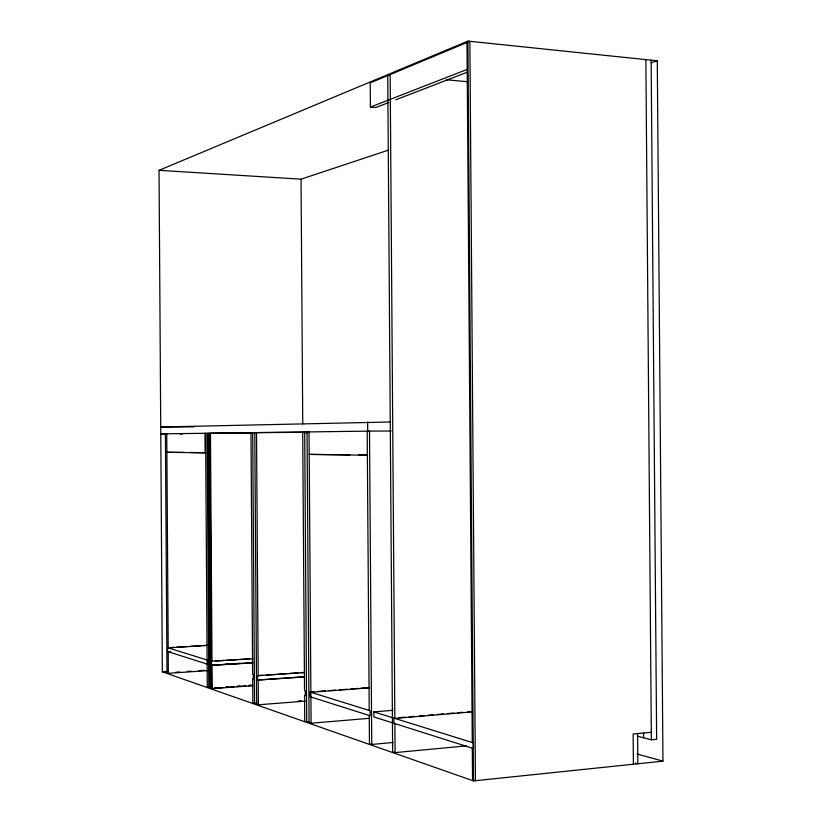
<?xml version="1.0" encoding="UTF-8"?>
<svg xmlns="http://www.w3.org/2000/svg" width="822" height="822" viewBox="0 0 822 822"><rect width="100%" height="100%" fill="white"/><g stroke="black" fill="none" stroke-linecap="round" stroke-linejoin="round"><path stroke-width="1.23" d="M159.036 170.329L467.913 41.1L657.281 60.807L662.964 761.151L473.493 780.9L162.345 671.81L159.036 170.329L301.037 179.175L388.57 150.087M472.311 748.154L472.547 779.688L475.445 780.695L469.865 41.306L370.219 82.888L370.393 107.086L467.194 69.408M388.827 102.493L375.777 107.538L370.393 107.086M395.937 99.75L467.091 72.264M651.199 62.821L657.281 60.807M637.379 736.163L651.363 739.8L656.644 739.286L651.147 60.16M651.301 732.289L633.146 734.015L633.392 764.234M387.737 75.583L392.659 751.75L395.094 752.603L466.249 745.903M369.253 715.479L369.458 743.633L371.76 744.444L393.317 742.472M398.968 717.688L405.338 717.154M409.171 716.825L414.267 716.394M419.364 715.962L424.46 715.53M428.283 715.212L433.379 714.78M437.201 714.452L443.572 713.917M447.404 713.588L453.775 713.054M457.597 712.725L462.694 712.294M467.79 711.862L471.612 711.544M472.65 711.831L394.848 718.428L390.152 74.566M306.719 722.065L304.685 432.351L302.712 432.372L304.53 690.686L305.311 690.932L305.352 695.587L304.561 695.34L304.746 721.377L309.267 721.86M307.048 431.94L309.093 722.528L311.096 723.226L369.427 718.315M373.846 711.883L473.421 742.883L473.462 748.513L373.876 716.938L373.846 711.883L392.947 710.311M254.779 432.639L256.649 704.187L258.385 704.793L305.558 701.115M250.987 432.691L252.642 674.163L253.33 674.379L253.361 678.736L252.673 678.51L252.837 702.851L257.101 703.262M298.643 700.919L301.181 700.714M310.079 692.042L370.136 710.732L370.177 715.767L310.11 696.727L310.079 692.042L313.891 691.754M317.713 691.466L325.358 690.881M329.18 690.593L335.551 690.11M339.373 689.822L347.018 689.247M350.84 688.959L358.474 688.374M361.022 688.189L368.667 687.603M310.87 692.288L369.51 687.85M262.588 675.314L257.492 675.674L257.522 680.051L304.654 676.681M257.522 680.051L304.109 676.989M205.592 433.286L207.288 686.925L209.826 686.74M207.288 686.925L211.357 687.274M214.46 687.819L217.008 687.634M225.927 686.987L228.475 686.802M237.383 686.154L239.932 685.969M248.84 685.322L251.388 685.137M215.385 688.137L223.039 687.582M225.588 687.398L234.506 686.75M237.055 686.565L245.973 685.918M248.532 685.733L252.354 685.456M208.315 433.256L210.031 687.88L212.179 688.631L252.991 685.661M266.41 675.047L275.319 674.42M277.867 674.246L286.786 673.619M289.334 673.434L298.242 672.807M300.79 672.632L304.613 672.365M257.492 675.674L304.068 672.663M175.929 672.232L179.751 671.975M187.406 671.451L191.228 671.194M198.883 670.67L203.979 670.32M165.417 433.821L167 672.838L168.346 673.31L207.945 670.608M212.066 665.152L215.888 664.895M223.533 664.382L228.629 664.042M236.274 663.539L240.096 663.282M249.004 662.686L252.827 662.429M211.408 665.43L252.2 662.707M252.971 658.823L210.771 661.135L210.792 665.234L252.837 662.902M162.345 671.81L167.462 671.461M215.22 661.073L224.18 660.487M226.738 660.313L236.972 659.645M239.531 659.48L249.765 658.802M168.911 647.633L174.007 647.315M176.566 647.161L186.758 646.534M190.581 646.298L200.784 645.671M203.332 645.517L207.154 645.28M207.719 645.445L168.181 647.88L166.763 433.8M170.76 651.569L168.202 651.733L168.346 673.31M390.635 421.994L160.732 426.988L194.002 426.854M180.059 433.656L182.628 433.626M391.272 430.995L367.711 431.129L367.64 422.056M255.272 432.649L252.703 432.66L254.563 703.457M302.383 432.351L256.515 432.608L258.19 675.889M303.914 432.372L307.829 432.341M251.738 432.999L210.463 433.225L211.994 661.515M304.017 432.701L308.332 432.66M165.89 433.841L160.773 433.872L369.499 431.118L371.76 744.444M179.967 433.759L182.525 433.749M241.812 433.369L251.624 433.338M184.036 452.419L166.887 452.275L205.12 452.84L204.986 433.297M190.437 452.511L205.808 452.737M349.853 454.843L309.195 454.381L367.372 455.234M358.752 454.967L367.65 455.1M446.243 79.765L467.913 81.768M636.999 753.99L662.964 761.151M635.375 763.073L637.841 763.772L637.595 733.594M645.866 59.616L651.363 739.8M643.554 732.649L643.595 737.786M467.913 41.1L473.493 780.9M466.999 42.497L472.27 742.523M394.889 723.607L395.094 752.603M393.872 718.12L393.913 723.298M367.198 431.149L369.212 710.444M309.041 431.92L311.096 723.226M301.037 179.175L302.753 423.895M258.221 680.267L258.385 704.793M212.025 665.625L212.179 688.631M209.846 433.235L211.562 688.425M208.932 433.245L210.648 688.096M207.103 433.266L208.809 687.459M207.719 660.179L167.637 647.705L167.667 651.558L207.75 664.268L207.719 660.179"/></g></svg>
